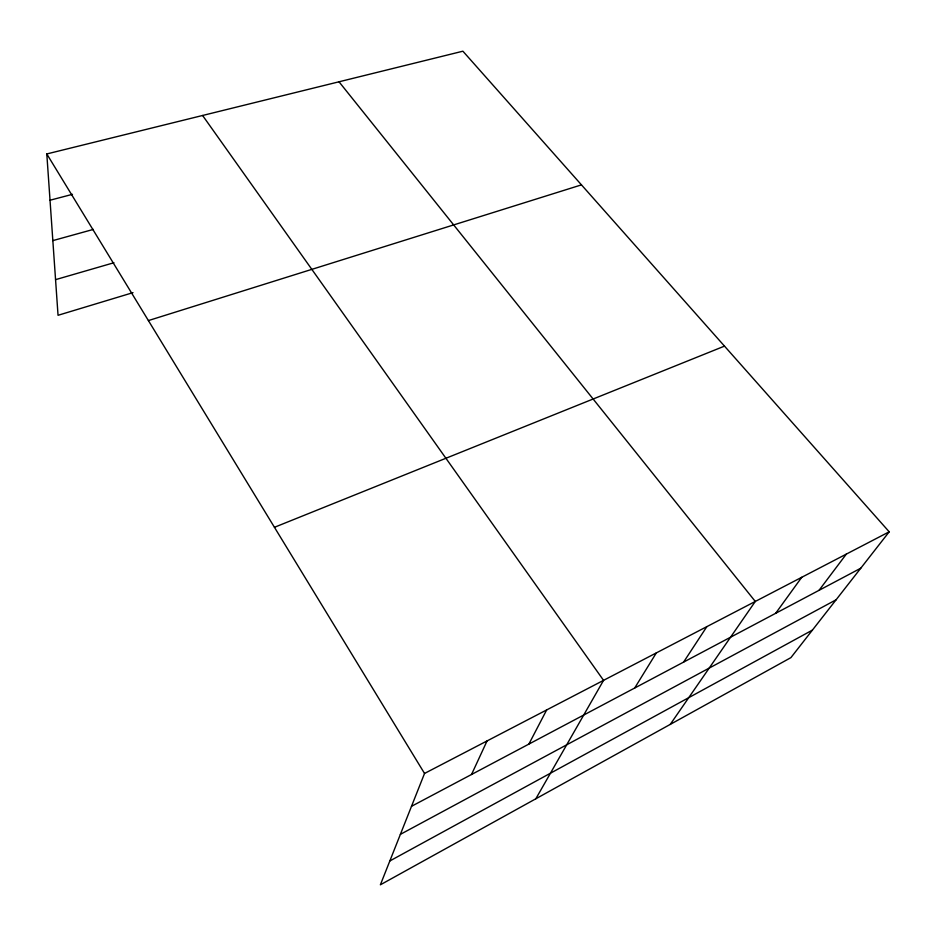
<?xml version="1.0" encoding="UTF-8"?>
<svg xmlns="http://www.w3.org/2000/svg" width="936" height="936" viewBox="0 0 936 936"><rect width="100%" height="100%" fill="white"/><g stroke="black" fill="none" stroke-linecap="round" stroke-linejoin="round"><path stroke-width="1.4" d="M889.2 531.812L424.534 773.452L380.379 884.801L790.908 657.634L889.2 531.812L462.899 51.199L46.8 153.949L58.044 315.292L133.017 292.64M471.533 774.493L487.059 740.926M528.875 744.097L546.671 709.933M535.825 798.782L603.556 680.355L202.597 115.479M634.69 688.018L656.335 652.907M683.596 662.103L706.867 626.629M670.235 724.417L755.293 601.45L339.019 81.795M775.652 613.326L801.742 577.29M819.023 590.335L846.343 554.089M389.821 860.968L812.413 630.103M400.374 834.362L836.117 599.777M411.501 806.305L860.769 568.21M274.447 527.296L724.499 346.121M148.403 320.58L581.467 184.872M55.563 279.653L113.946 262.735M52.837 240.611L93.343 229.414M50.029 200.222L72.481 194.325M46.8 153.949L424.534 773.452"/></g></svg>
